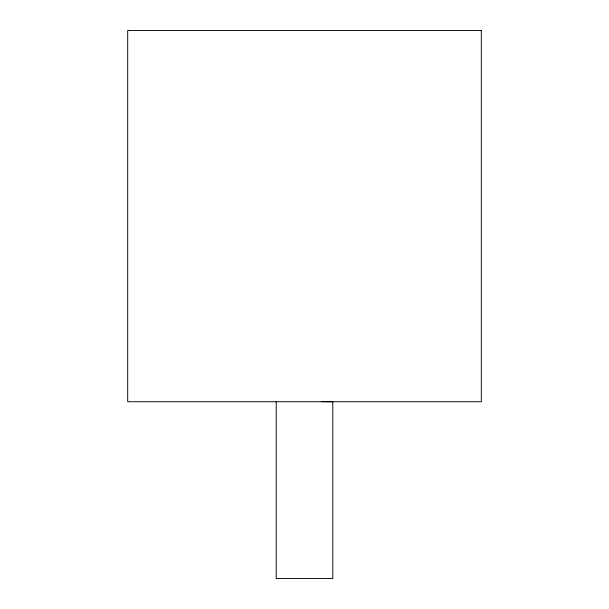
<?xml version="1.0" encoding="UTF-8"?>
<svg xmlns="http://www.w3.org/2000/svg" width="609" height="609" viewBox="0 0 609 609"><rect width="100%" height="100%" fill="white"/><g stroke="black" fill="none" stroke-linecap="round" stroke-linejoin="round"><path stroke-width="0.91" d="M321.468 401.636L332.788 401.742L332.788 578.55L276.212 578.55L276.212 401.742M481.308 30.45L127.692 30.45L127.692 401.742L481.308 401.742L481.308 30.45"/></g></svg>
